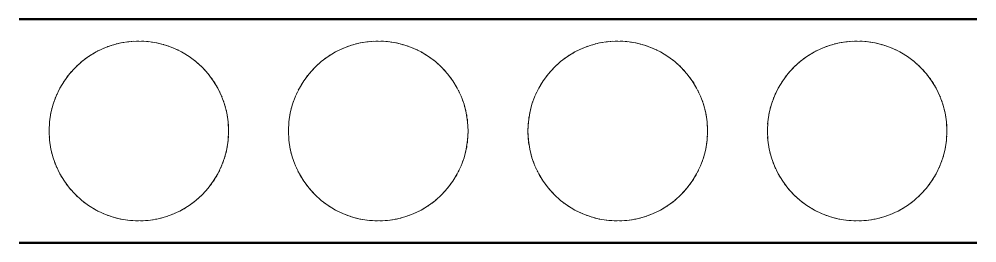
# Model space of a CAD drawing. Header units: metres. Extents: x 0 to 1200, y 0 to 280.
import ezdxf

# ---------------------------------------------------------------- set-up
doc = ezdxf.new("R2010")
doc.units = ezdxf.units.M
doc.linetypes.add('Dash', pattern=[6.35, 3.175, -3.175])
doc.layers.add('A-DETL-GENF', color=92, linetype='Continuous', lineweight=18)
doc.layers.add('A-DETL-GENF-HDLN', color=1, linetype='Dash', lineweight=18)

# ---------------------------------------------------------------- blocks, each defined once
blk = doc.blocks.new('23 bubbledeck - BD_280-739384-00_0 Basismaterialen')
at = {"layer": 'A-DETL-GENF', "lineweight": 50}
for p, q in [((0, 280), (1200, 280)), ((0, 0), (1200, 0))]:
    blk.add_line(p, q, dxfattribs=at)
at = {"layer": 'A-DETL-GENF'}
for centre, start, end in [((150, 140), 360, 180), ((450, 140), 360, 180), ((750, 140), 360, 180), ((1050, 140), 360, 180), ((150, 140), 180, 360), ((450, 140), 180, 360), ((750, 140), 180, 360), ((1050, 140), 180, 360)]:
    blk.add_arc(centre, 112.5, start, end, dxfattribs=at)
at = {"layer": 'A-DETL-GENF-HDLN'}
for centre in [(150, 140), (450, 140), (750, 140), (1050, 140)]:
    blk.add_circle(centre, 112.5, dxfattribs=at)

msp = doc.modelspace()

# ---------------------------------------------------------------- block references
msp.add_blockref('23 bubbledeck - BD_280-739384-00_0 Basismaterialen', (0, 0))

doc.saveas('drawing.dxf')
